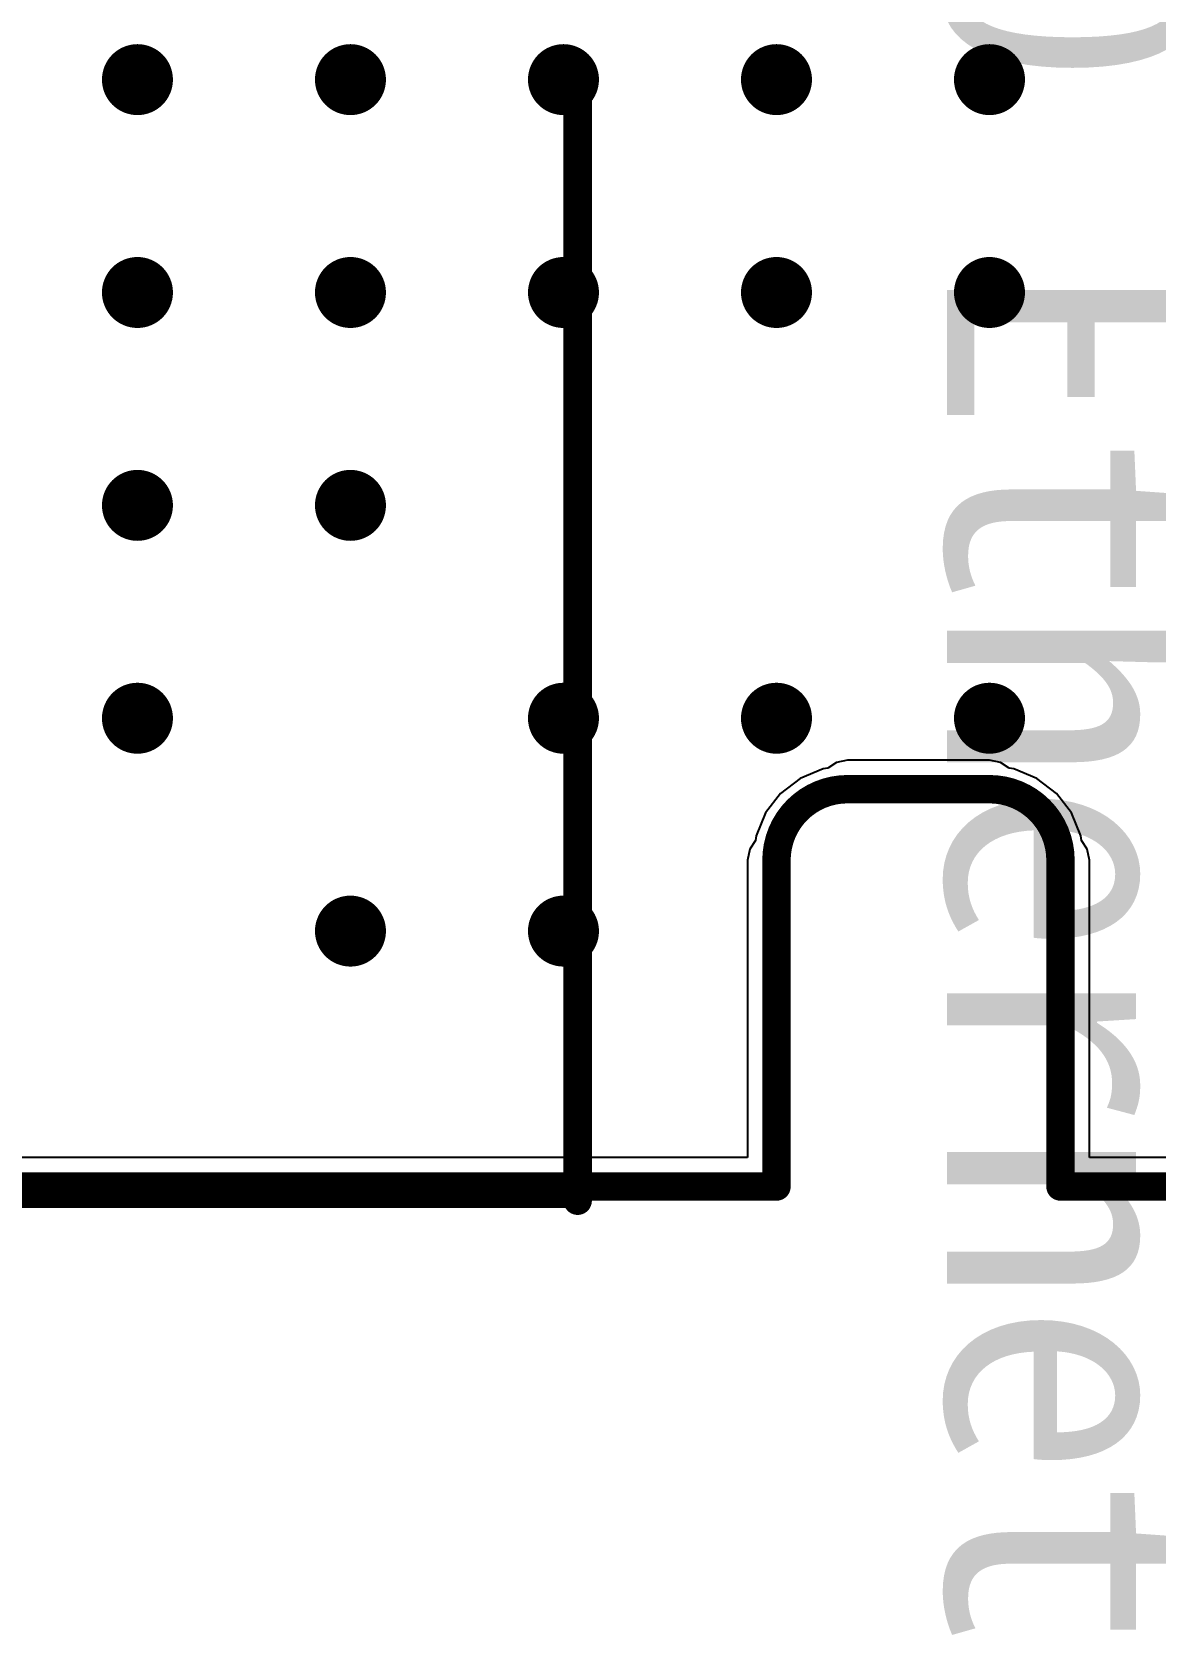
# Model space of a CAD drawing. Header units: millimetres. Extents: x 15 to 120, y 22 to 104.
# Drawn here: x 84.76 to 92.67, y 22.04 to 33.34 of the extents above; entities that cross this region are included whole.
import ezdxf

# ---------------------------------------------------------------- set-up
doc = ezdxf.new("R2010")
doc.units = ezdxf.units.MM
for name, color, linetype in [('BottomLayer', 5, 'Continuous'), ('KeepOutLayer', 6, 'Continuous'), ('Mechanical1', 6, 'Continuous'), ('MultiLayer', 9, 'Continuous'), ('TopLayer', 1, 'Continuous'), ('TopOverlay', 2, 'Continuous')]:
    doc.layers.add(name, color=color, linetype=linetype)

msp = doc.modelspace()

# ---------------------------------------------------------------- linework, layer by layer
at = {"layer": 'BottomLayer'}
for p, q in [((90.32770606, 28.14301458), (90.1671552, 28.07650976)), ((90.36050761999999, 28.14733258), (90.32770606, 28.14301458)), ((90.42196546, 28.18839676), (90.36050761999999, 28.14733258)), ((90.50000188, 28.2039187), (90.42196546, 28.18839676)), ((91.50000242, 28.2039187), (90.50000188, 28.2039187)), ((91.57803883999999, 28.18839676), (91.50000242, 28.2039187)), ((91.63950176, 28.14733004), (91.57803883999999, 28.18839676)), ((91.67229823999999, 28.14301204), (91.63950176, 28.14733004)), ((91.83285164, 28.07650722), (91.67229823999999, 28.14301204)), ((90.1671552, 28.07650976), (90.02928399999999, 27.97071876)), ((91.9707203, 27.97071622), (91.83285164, 28.07650722)), ((90.02928399999999, 27.97071876), (89.923493, 27.83284756)), ((92.07651129999999, 27.83284756), (91.9707203, 27.97071622)), ((89.923493, 27.83284756), (89.85698818, 27.6722967)), ((92.14301612, 27.67229416), (92.07651129999999, 27.83284756)), ((89.85698818, 27.6722967), (89.85267017999999, 27.63949768)), ((92.14733412, 27.63949514), (92.14301612, 27.67229416)), ((89.81160346, 27.57803476), (89.79608152, 27.49999834)), ((89.85267017999999, 27.63949768), (89.81160346, 27.57803476)), ((92.18839829999999, 27.5780373), (92.14733412, 27.63949514)), ((92.20392023999999, 27.50000088), (92.18839829999999, 27.5780373)), ((89.79608152, 27.49999834), (89.79608152, 25.40391922)), ((92.20392023999999, 25.40391922), (92.20392023999999, 27.50000088)), ((89.79608152, 25.40391922), (72.70392113999999, 25.40391922)), ((94.19999956, 25.40391922), (92.20392023999999, 25.40391922))]:
    msp.add_line(p, q, dxfattribs=at)
at = {"layer": 'BottomLayer', "const_width": 0.2499995}
for points in [[(85.37497529999999, 32.99998988, 1), (85.62497225999999, 32.99998988, 1)], [(86.87497484, 32.99998988, 1), (87.1249718, 32.99998988, 1)], [(88.37497438, 32.99998988, 1), (88.62497134, 32.99998988, 1)], [(89.87497391999999, 32.99998988, 1), (90.12497087999999, 32.99998988, 1)], [(91.37497345999999, 32.99998988, 1), (91.62497042, 32.99998988, 1)], [(85.37497529999999, 31.49999034, 1), (85.62497225999999, 31.49999034, 1)], [(86.87497484, 31.49999034, 1), (87.1249718, 31.49999034, 1)], [(88.37497438, 31.49999034, 1), (88.62497134, 31.49999034, 1)], [(89.87497391999999, 31.49999034, 1), (90.12497087999999, 31.49999034, 1)], [(91.37497345999999, 31.49999034, 1), (91.62497042, 31.49999034, 1)], [(85.37497529999999, 29.9999908, 1), (85.62497225999999, 29.9999908, 1)], [(86.87497484, 29.9999908, 1), (87.1249718, 29.9999908, 1)], [(85.37497529999999, 28.49999126, 1), (85.62497225999999, 28.49999126, 1)], [(88.37497438, 28.49999126, 1), (88.62497134, 28.49999126, 1)], [(89.87497391999999, 28.49999126, 1), (90.12497087999999, 28.49999126, 1)], [(91.37497345999999, 28.49999126, 1), (91.62497042, 28.49999126, 1)], [(86.87497484, 26.99999172, 1), (87.1249718, 26.99999172, 1)], [(88.37497438, 26.99999172, 1), (88.62497134, 26.99999172, 1)]]:
    msp.add_lwpolyline(points, format="xyb", close=True, dxfattribs=at)
at = {"layer": 'KeepOutLayer', "const_width": 0.1999996}
for points in [[(90.00000034, 27.50000088, -0.414213562372877), (90.50000188, 28.00000242)], [(91.50000242, 27.99999988, -0.414213562372877), (92.00000396, 27.49999834)]]:
    msp.add_lwpolyline(points, format="xyb", dxfattribs=at)
at = {"layer": 'KeepOutLayer', "const_width": 0.0999998}
for points in [[(90.45000198, 28.00000242, 1), (90.55000177999999, 28.00000242, 1)], [(90.45000198, 27.99999988, 1), (90.55000177999999, 27.99999988, 1)], [(91.45000252, 27.99999988, 1), (91.55000231999999, 27.99999988, 1)], [(91.45000252, 27.99999988, 1), (91.55000231999999, 27.99999988, 1)], [(89.95000044, 27.50000088, 1), (90.05000023999999, 27.50000088, 1)], [(89.95000044, 27.49999834, 1), (90.05000023999999, 27.49999834, 1)], [(91.95000152, 27.50000088, 1), (92.05000131999999, 27.50000088, 1)], [(91.95000406, 27.49999834, 1), (92.05000385999999, 27.49999834, 1)], [(89.95000044, 25.2000004, 1), (90.05000023999999, 25.2000004, 1)], [(89.95000044, 25.2000004, 1), (90.05000023999999, 25.2000004, 1)], [(91.95000152, 25.2000004, 1), (92.05000131999999, 25.2000004, 1)], [(91.95000152, 25.2000004, 1), (92.05000131999999, 25.2000004, 1)]]:
    msp.add_lwpolyline(points, format="xyb", close=True, dxfattribs=at)
at = {"layer": 'KeepOutLayer', "const_width": 0.1999996}
for points in [[(90.50000188, 27.99999988), (91.50000242, 27.99999988)], [(90.00000034, 25.2000004), (90.00000034, 27.49999834)], [(92.00000141999999, 25.2000004), (92.00000141999999, 27.50000088)], [(72.50000232, 25.2000004), (90.00000034, 25.2000004)], [(92.00000141999999, 25.2000004), (116.00000168, 25.2000004)]]:
    msp.add_lwpolyline(points, dxfattribs=at)
at = {"layer": 'Mechanical1', "const_width": 0.0999998}
msp.add_lwpolyline([(73.40000305999999, 25.1000006), (88.60000314, 25.1000006)], dxfattribs=at)
at = {"layer": 'Mechanical1', "const_width": 0.0499999}
msp.add_lwpolyline([(88.57500445999999, 25.1000006, 1), (88.62500182, 25.1000006, 1)], format="xyb", close=True, dxfattribs=at)
at = {"layer": 'MultiLayer', "const_width": 0.2499995}
for points in [[(85.37497529999999, 32.99998988, 1), (85.62497225999999, 32.99998988, 1)], [(86.87497484, 32.99998988, 1), (87.1249718, 32.99998988, 1)], [(88.37497438, 32.99998988, 1), (88.62497134, 32.99998988, 1)], [(89.87497391999999, 32.99998988, 1), (90.12497087999999, 32.99998988, 1)], [(91.37497345999999, 32.99998988, 1), (91.62497042, 32.99998988, 1)], [(85.37497529999999, 31.49999034, 1), (85.62497225999999, 31.49999034, 1)], [(86.87497484, 31.49999034, 1), (87.1249718, 31.49999034, 1)], [(88.37497438, 31.49999034, 1), (88.62497134, 31.49999034, 1)], [(89.87497391999999, 31.49999034, 1), (90.12497087999999, 31.49999034, 1)], [(91.37497345999999, 31.49999034, 1), (91.62497042, 31.49999034, 1)], [(85.37497529999999, 29.9999908, 1), (85.62497225999999, 29.9999908, 1)], [(86.87497484, 29.9999908, 1), (87.1249718, 29.9999908, 1)], [(85.37497529999999, 28.49999126, 1), (85.62497225999999, 28.49999126, 1)], [(88.37497438, 28.49999126, 1), (88.62497134, 28.49999126, 1)], [(89.87497391999999, 28.49999126, 1), (90.12497087999999, 28.49999126, 1)], [(91.37497345999999, 28.49999126, 1), (91.62497042, 28.49999126, 1)], [(86.87497484, 26.99999172, 1), (87.1249718, 26.99999172, 1)], [(88.37497438, 26.99999172, 1), (88.62497134, 26.99999172, 1)]]:
    msp.add_lwpolyline(points, format="xyb", close=True, dxfattribs=at)
at = {"layer": 'TopLayer'}
for p, q in [((90.32770606, 28.14301458), (90.1671552, 28.07650976)), ((90.36050761999999, 28.14733258), (90.32770606, 28.14301458)), ((90.42196546, 28.18839676), (90.36050761999999, 28.14733258)), ((90.50000188, 28.2039187), (90.42196546, 28.18839676)), ((91.50000242, 28.2039187), (90.50000188, 28.2039187)), ((91.57803883999999, 28.18839676), (91.50000242, 28.2039187)), ((91.63950176, 28.14733004), (91.57803883999999, 28.18839676)), ((91.67229823999999, 28.14301204), (91.63950176, 28.14733004)), ((91.83285164, 28.07650722), (91.67229823999999, 28.14301204)), ((90.1671552, 28.07650976), (90.02928399999999, 27.97071876)), ((91.9707203, 27.97071622), (91.83285164, 28.07650722)), ((90.02928399999999, 27.97071876), (89.923493, 27.83284756)), ((92.07651129999999, 27.83284756), (91.9707203, 27.97071622)), ((89.923493, 27.83284756), (89.85698818, 27.6722967)), ((92.14301612, 27.67229416), (92.07651129999999, 27.83284756)), ((89.85698818, 27.6722967), (89.85267017999999, 27.63949768)), ((92.14733412, 27.63949514), (92.14301612, 27.67229416)), ((89.81160346, 27.57803476), (89.79608152, 27.49999834)), ((89.85267017999999, 27.63949768), (89.81160346, 27.57803476)), ((92.18839829999999, 27.5780373), (92.14733412, 27.63949514)), ((92.20392023999999, 27.50000088), (92.18839829999999, 27.5780373)), ((89.79608152, 27.49999834), (89.79608152, 25.40391922)), ((92.20392023999999, 25.40391922), (92.20392023999999, 27.50000088)), ((89.79608152, 25.40391922), (72.70392113999999, 25.40391922)), ((94.19999956, 25.40391922), (92.20392023999999, 25.40391922))]:
    msp.add_line(p, q, dxfattribs=at)
at = {"layer": 'TopLayer', "const_width": 0.2499995}
for points in [[(85.37497529999999, 32.99998988, 1), (85.62497225999999, 32.99998988, 1)], [(86.87497484, 32.99998988, 1), (87.1249718, 32.99998988, 1)], [(88.37497438, 32.99998988, 1), (88.62497134, 32.99998988, 1)], [(89.87497391999999, 32.99998988, 1), (90.12497087999999, 32.99998988, 1)], [(91.37497345999999, 32.99998988, 1), (91.62497042, 32.99998988, 1)], [(85.37497529999999, 31.49999034, 1), (85.62497225999999, 31.49999034, 1)], [(86.87497484, 31.49999034, 1), (87.1249718, 31.49999034, 1)], [(88.37497438, 31.49999034, 1), (88.62497134, 31.49999034, 1)], [(89.87497391999999, 31.49999034, 1), (90.12497087999999, 31.49999034, 1)], [(91.37497345999999, 31.49999034, 1), (91.62497042, 31.49999034, 1)], [(85.37497529999999, 29.9999908, 1), (85.62497225999999, 29.9999908, 1)], [(86.87497484, 29.9999908, 1), (87.1249718, 29.9999908, 1)], [(85.37497529999999, 28.49999126, 1), (85.62497225999999, 28.49999126, 1)], [(88.37497438, 28.49999126, 1), (88.62497134, 28.49999126, 1)], [(89.87497391999999, 28.49999126, 1), (90.12497087999999, 28.49999126, 1)], [(91.37497345999999, 28.49999126, 1), (91.62497042, 28.49999126, 1)], [(86.87497484, 26.99999172, 1), (87.1249718, 26.99999172, 1)], [(88.37497438, 26.99999172, 1), (88.62497134, 26.99999172, 1)]]:
    msp.add_lwpolyline(points, format="xyb", close=True, dxfattribs=at)
at = {"layer": 'TopOverlay', "const_width": 0.1999996}
msp.add_lwpolyline([(88.60000314, 25.1000006), (88.60000314, 33.0699999)], dxfattribs=at)
at = {"layer": 'TopOverlay', "const_width": 0.0999998}
for points in [[(88.55000324, 33.0699999, 1), (88.65000304, 33.0699999, 1)], [(88.55000324, 25.1000006, 1), (88.65000304, 25.1000006, 1)]]:
    msp.add_lwpolyline(points, format="xyb", close=True, dxfattribs=at)

# ---------------------------------------------------------------- texts
at = {"layer": 'TopOverlay'}
msp.add_text('10/100 Ethernet', height=1.79999894, rotation=270, dxfattribs=at).set_placement((91.20000048, 40.30000068))

doc.saveas('drawing.dxf')
